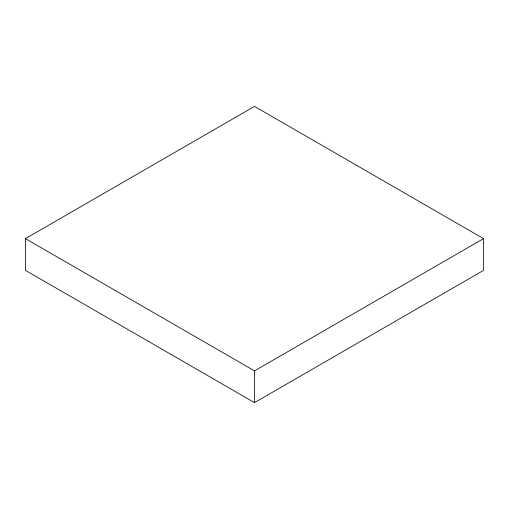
<?xml version="1.0" encoding="UTF-8"?>
<svg xmlns="http://www.w3.org/2000/svg" width="509" height="509" viewBox="0 0 509 509"><rect width="100%" height="100%" fill="white"/><g stroke="black" fill="none" stroke-linecap="round" stroke-linejoin="round"><path stroke-width="0.76" d="M25.45 238.632L254.5 106.387L483.55 238.632L483.55 270.368L254.5 402.613L25.45 270.368L25.45 238.632L254.5 370.87L483.55 238.632M254.5 370.87L254.5 402.613"/></g></svg>
